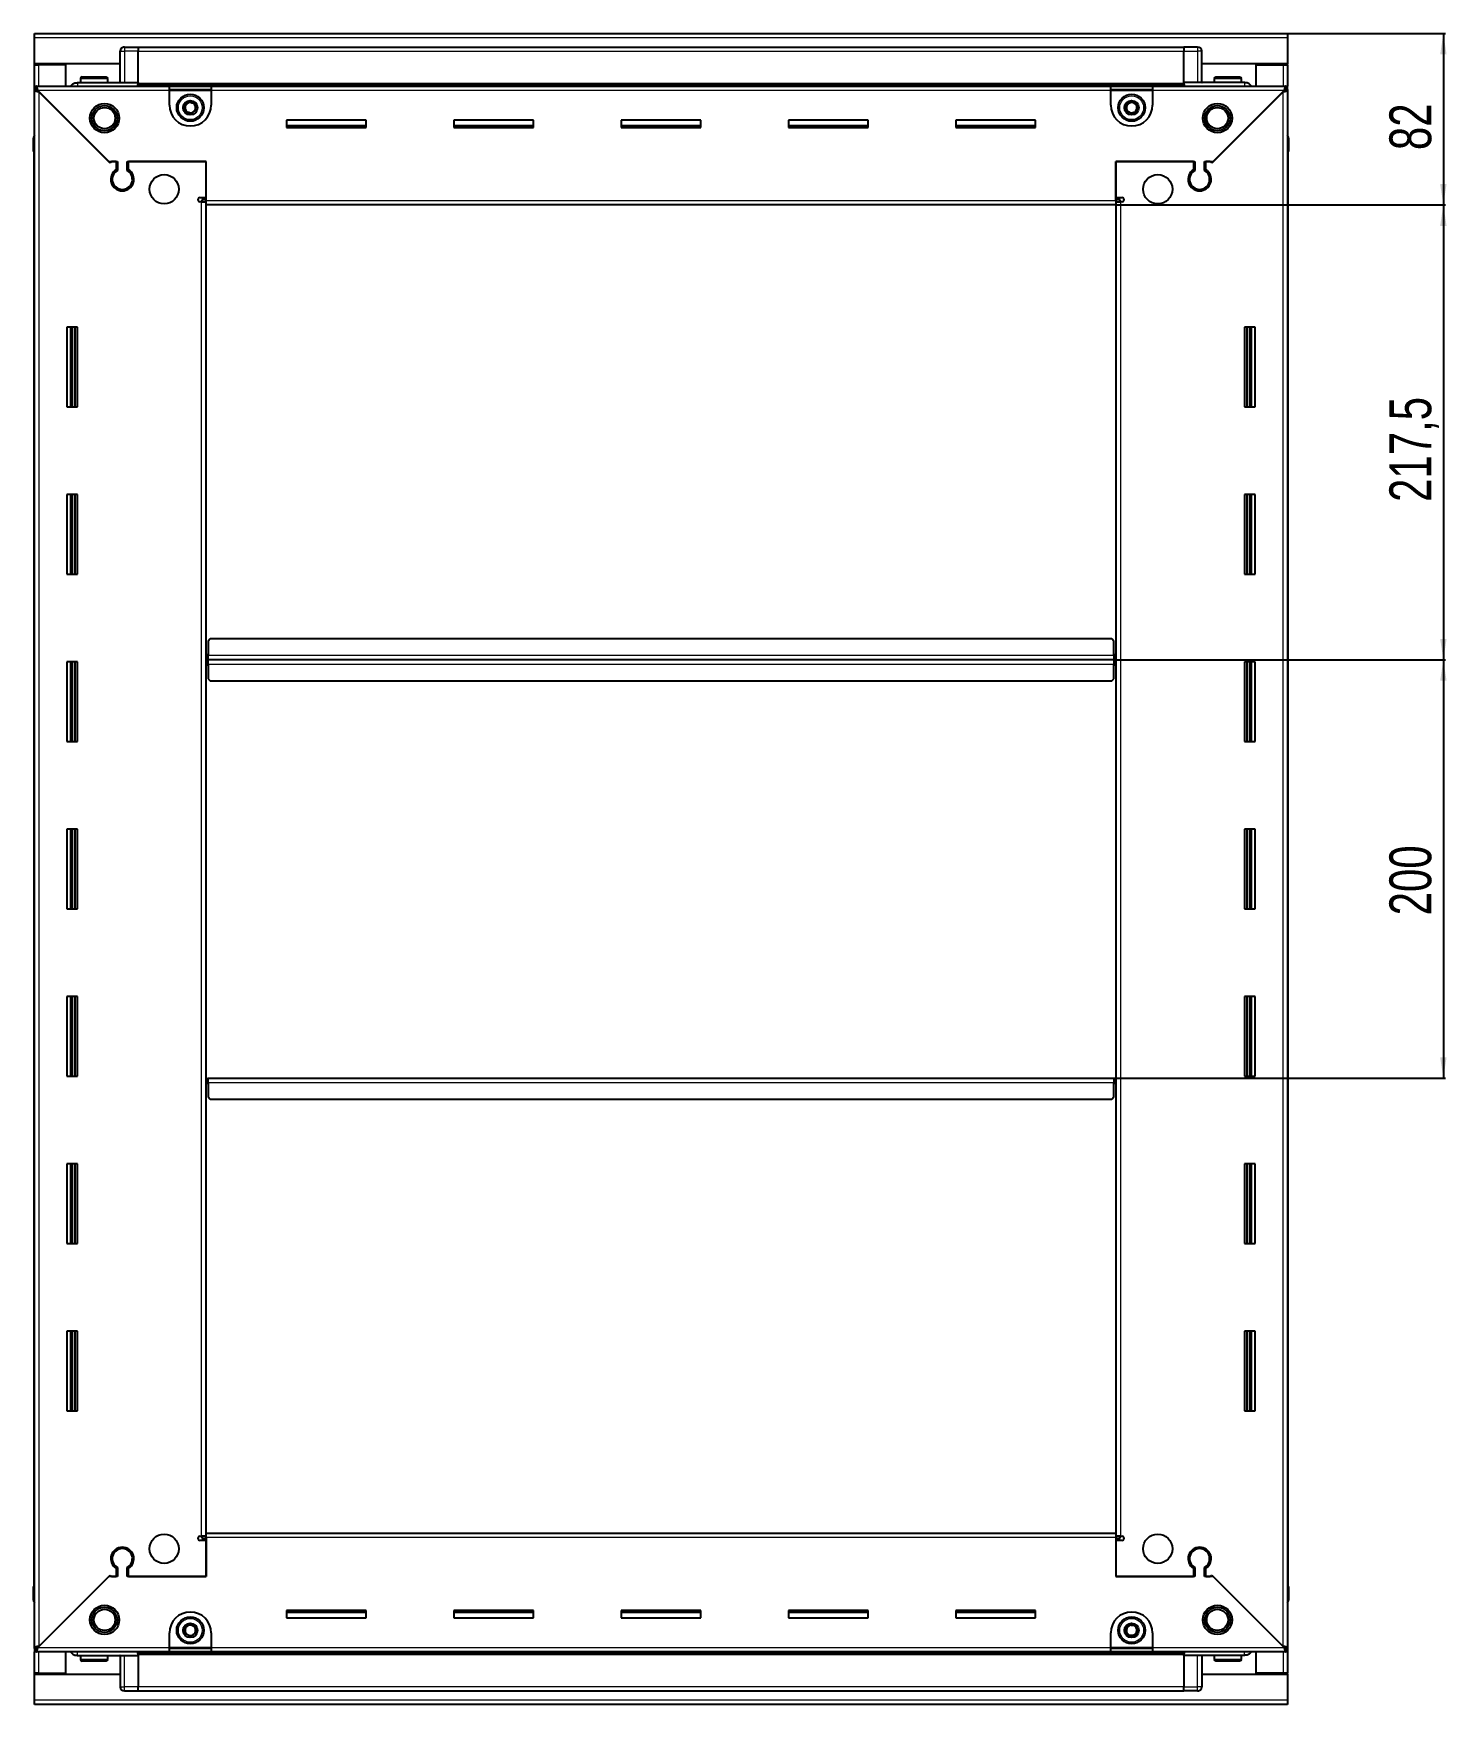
# Model space of a CAD drawing. Header units: millimetres. Extents: x 899 to 2763, y 642 to 2019.
# Drawn here: x 2087 to 2763, y 1094 to 1893 of the extents above; entities that cross this region are included whole.
import ezdxf

# ---------------------------------------------------------------- set-up
doc = ezdxf.new("R2010")
doc.units = ezdxf.units.MM
doc.layers.add('FORMAT', color=7, linetype='Continuous')
doc.styles.add('SLDTEXTSTYLE0', font='TXT', dxfattribs={"width": 0.75})
doc.dimstyles.new('SLDDIMSTYLE0', dxfattribs={"dimtxt": 20, "dimasz": 10, "dimexe": 0, "dimexo": 0.0625, "dimgap": 5, "dimtad": 2, "dimdec": 1, "dimrnd": 1e-09, "dimzin": 12, "dimdsep": 46, "dimtxsty": 'SLDTEXTSTYLE0', "dimsah": 1, "dimcen": 0.09, "dimadec": 0, "dimazin": 3, "dimtfac": 1, "dimtofl": 0, "dimtmove": 0, "dimatfit": 3, "dimfxl": 0, "dimfrac": 2, "dimtolj": 1, "dimtzin": 12, "dimarcsym": 0})

# ---------------------------------------------------------------- blocks, each defined once
blk = doc.blocks.new('_D_5')
at = {"layer": 'FORMAT'}
for p, q in [((2686.96, 1893.43), (2762.45, 1893.43)), ((2761.45, 1893.43), (2761.45, 1811.43)), ((2604.96, 1811.43), (2762.45, 1811.43))]:
    blk.add_line(p, q, dxfattribs=at)
for points in [[(2761.45, 1893.43), (2759.92, 1883.43), (2762.99, 1883.43)], [(2761.45, 1811.43), (2762.99, 1821.43), (2759.92, 1821.43)]]:
    blk.add_solid(points, dxfattribs=at)
at = {"layer": 'FORMAT', "insert": (2735.67, 1837.66), "char_height": 20, "attachment_point": 1, "rotation": 90, "style": 'SLDTEXTSTYLE0'}
blk.add_mtext('82', dxfattribs=at)
blk = doc.blocks.new('_D_6')
at = {"layer": 'FORMAT'}
for p, q in [((2604.96, 1811.43), (2762.45, 1811.43)), ((2761.45, 1811.43), (2761.45, 1593.93)), ((2603.96, 1593.93), (2762.45, 1593.93))]:
    blk.add_line(p, q, dxfattribs=at)
for points in [[(2761.45, 1811.43), (2759.92, 1801.43), (2762.99, 1801.43)], [(2761.45, 1593.93), (2762.99, 1603.93), (2759.92, 1603.93)]]:
    blk.add_solid(points, dxfattribs=at)
at = {"layer": 'FORMAT', "insert": (2735.67, 1669.43), "char_height": 20, "attachment_point": 1, "rotation": 90, "style": 'SLDTEXTSTYLE0'}
blk.add_mtext('217,5', dxfattribs=at)
blk = doc.blocks.new('_D_7')
at = {"layer": 'FORMAT'}
for p, q in [((2603.96, 1593.93), (2762.45, 1593.93)), ((2761.45, 1593.93), (2761.45, 1393.93)), ((2603.96, 1393.93), (2762.45, 1393.93))]:
    blk.add_line(p, q, dxfattribs=at)
for points in [[(2761.45, 1593.93), (2759.92, 1583.93), (2762.99, 1583.93)], [(2761.45, 1393.93), (2762.99, 1403.93), (2759.92, 1403.93)]]:
    blk.add_solid(points, dxfattribs=at)
at = {"layer": 'FORMAT', "insert": (2735.67, 1471.77), "char_height": 20, "attachment_point": 1, "rotation": 90, "style": 'SLDTEXTSTYLE0'}
blk.add_mtext('200', dxfattribs=at)

msp = doc.modelspace()

# ---------------------------------------------------------------- linework, layer by layer
at = {"color": 7, "linetype": 'Continuous', "lineweight": 25}
for p, q in [((2087.95, 1893.43), (2686.95, 1893.43)), ((2087.95, 1891.33), (2087.95, 1893.43)), ((2087.95, 1878.93), (2087.95, 1891.33)), ((2129.63, 1886.43), (2129.63, 1886.43)), ((2130.95, 1886.93), (2137.45, 1886.93)), ((2130.95, 1886.93), (2137.45, 1886.93)), ((2137.45, 1886.93), (2137.45, 1886.93)), ((2137.45, 1886.93), (2137.45, 1886.93)), ((2137.45, 1886.93), (2137.45, 1884.93)), ((2637.45, 1886.78), (2137.45, 1886.78)), ((2637.45, 1886.93), (2637.45, 1886.93)), ((2643.95, 1886.93), (2637.45, 1886.93)), ((2643.95, 1886.93), (2637.45, 1886.93)), ((2637.45, 1886.93), (2637.45, 1884.93)), ((2686.95, 1893.43), (2686.95, 1891.33)), ((2686.95, 1891.33), (2686.95, 1878.93)), ((2128.95, 1878.93), (2087.95, 1878.93)), ((2087.95, 1878.43), (2087.95, 1878.93)), ((2087.95, 1868.18), (2087.95, 1878.43)), ((2087.95, 1878.43), (2090.05, 1878.43)), ((2089.45, 1878.43), (2089.45, 1878.93)), ((2102.95, 1878.43), (2090.05, 1878.43)), ((2102.95, 1868.18), (2102.95, 1878.43)), ((2128.95, 1869.93), (2128.95, 1884.93)), ((2137.45, 1869.93), (2137.45, 1884.93)), ((2637.45, 1869.93), (2637.45, 1884.93)), ((2645.95, 1884.93), (2645.95, 1884.93)), ((2645.95, 1869.93), (2645.95, 1884.93)), ((2686.95, 1878.93), (2645.95, 1878.93)), ((2671.95, 1878.43), (2684.85, 1878.43)), ((2671.95, 1868.18), (2671.95, 1878.43)), ((2684.85, 1878.43), (2686.95, 1878.43)), ((2685.45, 1878.43), (2685.45, 1878.93)), ((2686.95, 1878.43), (2686.95, 1878.93)), ((2686.95, 1878.43), (2686.95, 1868.18)), ((2108.45, 1869.93), (2137.45, 1869.93)), ((2109.95, 1871.83), (2109.95, 1869.93)), ((2110.75, 1872.63), (2122.15, 1872.63)), ((2122.95, 1869.93), (2122.95, 1871.83)), ((2137.38, 1868.18), (2137.45, 1869.9)), ((2137.45, 1869.93), (2137.45, 1869.43)), ((2637.45, 1869.93), (2637.45, 1869.43)), ((2666.45, 1869.93), (2637.45, 1869.93)), ((2637.45, 1869.9), (2637.53, 1868.18)), ((2651.95, 1871.83), (2651.95, 1869.93)), ((2652.75, 1872.63), (2664.15, 1872.63)), ((2664.95, 1869.93), (2664.95, 1871.83)), ((2087.95, 1866.68), (2087.95, 1868.18)), ((2087.95, 1868.18), (2088.95, 1868.18)), ((2087.95, 1866.18), (2087.95, 1866.68)), ((2087.95, 1866.68), (2088.95, 1866.68)), ((2087.95, 1121.68), (2087.95, 1866.18)), ((2089.45, 1866.18), (2087.95, 1866.18)), ((2088.95, 1868.18), (2152.45, 1868.18)), ((2088.95, 1866.68), (2088.95, 1868.18)), ((2089.55, 1866.08), (2123.45, 1832.18)), ((2124.15, 1831.48), (2090.05, 1865.58)), ((2137.45, 1868.78), (2637.45, 1868.78)), ((2152.45, 1866.08), (2152.45, 1868.18)), ((2152.45, 1868.18), (2172.45, 1868.18)), ((2152.45, 1866.68), (2172.45, 1866.68)), ((2152.45, 1859.18), (2152.45, 1866.08)), ((2172.45, 1868.18), (2172.45, 1866.08)), ((2172.45, 1868.18), (2602.45, 1868.18)), ((2172.45, 1866.08), (2172.45, 1859.18)), ((2602.45, 1866.08), (2602.45, 1868.18)), ((2602.45, 1868.18), (2622.45, 1868.18)), ((2602.45, 1866.68), (2622.45, 1866.68)), ((2602.45, 1859.18), (2602.45, 1866.08)), ((2622.45, 1868.18), (2685.95, 1868.18)), ((2622.45, 1868.18), (2622.45, 1866.08)), ((2622.45, 1866.08), (2622.45, 1859.18)), ((2684.85, 1865.58), (2650.75, 1831.48)), ((2651.45, 1832.18), (2685.35, 1866.08)), ((2685.45, 1866.18), (2686.95, 1866.18)), ((2685.95, 1866.68), (2685.95, 1868.18)), ((2685.95, 1868.18), (2686.95, 1868.18)), ((2685.95, 1866.68), (2686.95, 1866.68)), ((2686.95, 1866.68), (2686.95, 1868.18)), ((2686.95, 1866.68), (2686.95, 1866.18)), ((2686.95, 1866.18), (2686.95, 1121.68)), ((2246.45, 1851.93), (2208.45, 1851.93)), ((2208.45, 1851.93), (2208.45, 1848.43)), ((2246.45, 1849.18), (2208.45, 1849.18)), ((2208.45, 1848.43), (2246.45, 1848.43)), ((2246.45, 1848.43), (2246.45, 1851.93)), ((2326.45, 1851.93), (2288.45, 1851.93)), ((2288.45, 1851.93), (2288.45, 1848.43)), ((2326.45, 1849.18), (2288.45, 1849.18)), ((2288.45, 1848.43), (2326.45, 1848.43)), ((2326.45, 1848.43), (2326.45, 1851.93)), ((2406.45, 1851.93), (2368.45, 1851.93)), ((2368.45, 1851.93), (2368.45, 1848.43)), ((2406.45, 1849.18), (2368.45, 1849.18)), ((2368.45, 1848.43), (2406.45, 1848.43)), ((2406.45, 1848.43), (2406.45, 1851.93)), ((2486.45, 1851.93), (2448.45, 1851.93)), ((2448.45, 1851.93), (2448.45, 1848.43)), ((2486.45, 1849.18), (2448.45, 1849.18)), ((2448.45, 1848.43), (2486.45, 1848.43)), ((2486.45, 1848.43), (2486.45, 1851.93)), ((2566.45, 1851.93), (2528.45, 1851.93)), ((2528.45, 1851.93), (2528.45, 1848.43)), ((2566.45, 1849.18), (2528.45, 1849.18)), ((2528.45, 1848.43), (2566.45, 1848.43)), ((2566.45, 1848.43), (2566.45, 1851.93)), ((2087.45, 1843.43), (2087.45, 1836.93)), ((2087.45, 1836.93), (2087.45, 1843.43)), ((2686.95, 1844.76), (2686.95, 1844.76)), ((2687.45, 1843.43), (2687.45, 1836.93)), ((2687.45, 1836.93), (2687.45, 1843.43)), ((2087.45, 1836.93), (2087.45, 1836.93)), ((2087.95, 1836.93), (2087.45, 1836.93)), ((2087.6, 1836.93), (2087.6, 1150.93)), ((2123.45, 1832.18), (2127.65, 1832.18)), ((2124.85, 1832.18), (2124.15, 1831.48)), ((2126.95, 1832.18), (2124.85, 1832.18)), ((2126.95, 1832.18), (2126.95, 1828.29)), ((2127.65, 1832.18), (2127.65, 1827.9)), ((2132.25, 1832.18), (2169.95, 1832.18)), ((2132.25, 1827.9), (2132.25, 1832.18)), ((2132.95, 1828.29), (2132.95, 1832.18)), ((2169.95, 1832.18), (2132.95, 1832.18)), ((2169.95, 1813.53), (2169.95, 1832.18)), ((2169.95, 1814.93), (2169.95, 1832.18)), ((2604.95, 1832.18), (2642.65, 1832.18)), ((2604.95, 1813.53), (2604.95, 1832.18)), ((2604.95, 1832.18), (2604.95, 1814.93)), ((2641.95, 1832.18), (2604.95, 1832.18)), ((2641.95, 1832.18), (2641.95, 1828.29)), ((2642.65, 1832.18), (2642.65, 1827.9)), ((2647.25, 1832.18), (2651.45, 1832.18)), ((2647.25, 1827.9), (2647.25, 1832.18)), ((2650.05, 1832.18), (2647.95, 1832.18)), ((2647.95, 1828.29), (2647.95, 1832.18)), ((2650.75, 1831.48), (2650.05, 1832.18)), ((2686.95, 1836.93), (2687.45, 1836.93)), ((2687.3, 1150.93), (2687.3, 1836.93)), ((2687.45, 1836.93), (2687.45, 1836.93)), ((2687.45, 1836.93), (2687.45, 1836.93)), ((2127.95, 1819.32), (2127.95, 1818.56)), ((2167.1, 1814.93), (2169.95, 1814.93)), ((2169.95, 1813.93), (2167.95, 1813.93)), ((2167.95, 1813.93), (2167.95, 1812.93)), ((2604.95, 1814.93), (2607.8, 1814.93)), ((2606.95, 1813.93), (2604.95, 1813.93)), ((2606.95, 1812.93), (2606.95, 1813.93)), ((2646.95, 1819.32), (2646.95, 1818.56)), ((2167.85, 1812.93), (2167.1, 1812.93)), ((2167.85, 1812.93), (2169.95, 1812.93)), ((2169.95, 1811.43), (2169.95, 1813.53)), ((2604.95, 1811.43), (2169.95, 1811.43)), ((2169.95, 1176.43), (2169.95, 1811.43)), ((2604.95, 1813.53), (2604.95, 1811.43)), ((2604.95, 1812.93), (2607.05, 1812.93)), ((2604.95, 1811.43), (2604.95, 1176.43)), ((2607.8, 1812.93), (2607.05, 1812.93)), ((2108.45, 1752.93), (2103.45, 1752.93)), ((2103.45, 1752.93), (2103.45, 1714.93)), ((2105.6, 1714.93), (2105.6, 1752.93)), ((2107.4, 1714.93), (2107.4, 1752.93)), ((2107.43, 1714.93), (2107.43, 1752.93)), ((2108.45, 1714.93), (2108.45, 1752.93)), ((2666.45, 1752.93), (2666.45, 1714.93)), ((2671.45, 1752.93), (2666.45, 1752.93)), ((2667.48, 1752.93), (2667.48, 1714.93)), ((2667.51, 1752.93), (2667.51, 1714.93)), ((2669.3, 1752.93), (2669.3, 1714.93)), ((2671.45, 1714.93), (2671.45, 1752.93)), ((2103.45, 1714.93), (2108.45, 1714.93)), ((2666.45, 1714.93), (2671.45, 1714.93)), ((2108.45, 1672.93), (2103.45, 1672.93)), ((2103.45, 1672.93), (2103.45, 1634.93)), ((2105.6, 1634.93), (2105.6, 1672.93)), ((2107.4, 1634.93), (2107.4, 1672.93)), ((2107.43, 1634.93), (2107.43, 1672.93)), ((2108.45, 1634.93), (2108.45, 1672.93)), ((2666.45, 1672.93), (2666.45, 1634.93)), ((2671.45, 1672.93), (2666.45, 1672.93)), ((2667.48, 1672.93), (2667.48, 1634.93)), ((2667.51, 1672.93), (2667.51, 1634.93)), ((2669.3, 1672.93), (2669.3, 1634.93)), ((2671.45, 1634.93), (2671.45, 1672.93)), ((2103.45, 1634.93), (2108.45, 1634.93)), ((2666.45, 1634.93), (2671.45, 1634.93)), ((2171.95, 1603.93), (2170.95, 1602.93)), ((2170.95, 1602.93), (2170.95, 1596.03)), ((2602.95, 1603.93), (2171.95, 1603.93)), ((2603.95, 1602.93), (2602.95, 1603.93)), ((2603.95, 1596.03), (2603.95, 1602.93)), ((2108.45, 1592.93), (2103.45, 1592.93)), ((2103.45, 1592.93), (2103.45, 1554.93)), ((2105.6, 1554.93), (2105.6, 1592.93)), ((2107.4, 1554.93), (2107.4, 1592.93)), ((2107.43, 1554.93), (2107.43, 1592.93)), ((2108.45, 1554.93), (2108.45, 1592.93)), ((2170.7, 1593.93), (2169.95, 1593.93)), ((2170.95, 1596.78), (2170.7, 1596.78)), ((2170.7, 1596.78), (2170.7, 1593.93)), ((2170.7, 1593.93), (2170.7, 1591.08)), ((2170.7, 1591.08), (2170.95, 1591.08)), ((2170.95, 1593.93), (2170.95, 1596.03)), ((2170.95, 1591.83), (2170.95, 1593.93)), ((2603.95, 1593.93), (2170.95, 1593.93)), ((2170.95, 1591.83), (2170.95, 1584.93)), ((2604.2, 1596.78), (2603.95, 1596.78)), ((2603.95, 1596.03), (2603.95, 1593.93)), ((2603.95, 1593.93), (2603.95, 1591.83)), ((2603.95, 1584.93), (2603.95, 1591.83)), ((2603.95, 1591.08), (2604.2, 1591.08)), ((2604.2, 1593.93), (2604.2, 1596.78)), ((2604.2, 1591.08), (2604.2, 1593.93)), ((2604.95, 1593.93), (2604.2, 1593.93)), ((2666.45, 1592.93), (2666.45, 1554.93)), ((2671.45, 1592.93), (2666.45, 1592.93)), ((2667.48, 1592.93), (2667.48, 1554.93)), ((2667.51, 1592.93), (2667.51, 1554.93)), ((2669.3, 1592.93), (2669.3, 1554.93)), ((2671.45, 1554.93), (2671.45, 1592.93)), ((2170.95, 1584.93), (2171.95, 1583.93)), ((2171.95, 1583.93), (2602.95, 1583.93)), ((2602.95, 1583.93), (2603.95, 1584.93)), ((2103.45, 1554.93), (2108.45, 1554.93)), ((2666.45, 1554.93), (2671.45, 1554.93)), ((2108.45, 1512.93), (2103.45, 1512.93)), ((2103.45, 1512.93), (2103.45, 1474.93)), ((2105.6, 1474.93), (2105.6, 1512.93)), ((2107.4, 1474.93), (2107.4, 1512.93)), ((2107.43, 1474.93), (2107.43, 1512.93)), ((2108.45, 1474.93), (2108.45, 1512.93)), ((2666.45, 1512.93), (2666.45, 1474.93)), ((2671.45, 1512.93), (2666.45, 1512.93)), ((2667.48, 1512.93), (2667.48, 1474.93)), ((2667.51, 1512.93), (2667.51, 1474.93)), ((2669.3, 1512.93), (2669.3, 1474.93)), ((2671.45, 1474.93), (2671.45, 1512.93)), ((2103.45, 1474.93), (2108.45, 1474.93)), ((2666.45, 1474.93), (2671.45, 1474.93)), ((2108.45, 1432.93), (2103.45, 1432.93)), ((2103.45, 1432.93), (2103.45, 1394.93)), ((2105.6, 1394.93), (2105.6, 1432.93)), ((2107.4, 1394.93), (2107.4, 1432.93)), ((2107.43, 1394.93), (2107.43, 1432.93)), ((2108.45, 1394.93), (2108.45, 1432.93)), ((2666.45, 1432.93), (2666.45, 1394.93)), ((2671.45, 1432.93), (2666.45, 1432.93)), ((2667.48, 1432.93), (2667.48, 1394.93)), ((2667.51, 1432.93), (2667.51, 1394.93)), ((2669.3, 1432.93), (2669.3, 1394.93)), ((2671.45, 1394.93), (2671.45, 1432.93)), ((2103.45, 1394.93), (2108.45, 1394.93)), ((2169.95, 1393.93), (2170.7, 1393.93)), ((2170.7, 1393.93), (2170.7, 1391.08)), ((2170.7, 1391.08), (2170.95, 1391.08)), ((2170.95, 1391.83), (2170.95, 1393.93)), ((2170.95, 1393.93), (2603.95, 1393.93)), ((2170.95, 1391.83), (2170.95, 1384.93)), ((2603.95, 1393.93), (2603.95, 1391.83)), ((2603.95, 1384.93), (2603.95, 1391.83)), ((2603.95, 1391.08), (2604.2, 1391.08)), ((2604.2, 1391.08), (2604.2, 1393.93)), ((2604.2, 1393.93), (2604.95, 1393.93)), ((2666.45, 1394.93), (2671.45, 1394.93)), ((2170.95, 1384.93), (2171.95, 1383.93)), ((2171.95, 1383.93), (2602.95, 1383.93)), ((2602.95, 1383.93), (2603.95, 1384.93)), ((2108.45, 1352.93), (2103.45, 1352.93)), ((2103.45, 1352.93), (2103.45, 1314.93)), ((2105.6, 1314.93), (2105.6, 1352.93)), ((2107.4, 1314.93), (2107.4, 1352.93)), ((2107.43, 1314.93), (2107.43, 1352.93)), ((2108.45, 1314.93), (2108.45, 1352.93)), ((2666.45, 1352.93), (2666.45, 1314.93)), ((2671.45, 1352.93), (2666.45, 1352.93)), ((2667.48, 1352.93), (2667.48, 1314.93)), ((2667.51, 1352.93), (2667.51, 1314.93)), ((2669.3, 1352.93), (2669.3, 1314.93)), ((2671.45, 1314.93), (2671.45, 1352.93)), ((2103.45, 1314.93), (2108.45, 1314.93)), ((2666.45, 1314.93), (2671.45, 1314.93)), ((2108.45, 1272.93), (2103.45, 1272.93)), ((2103.45, 1272.93), (2103.45, 1234.93)), ((2105.6, 1234.93), (2105.6, 1272.93)), ((2107.4, 1234.93), (2107.4, 1272.93)), ((2107.43, 1234.93), (2107.43, 1272.93)), ((2108.45, 1234.93), (2108.45, 1272.93)), ((2666.45, 1272.93), (2666.45, 1234.93)), ((2671.45, 1272.93), (2666.45, 1272.93)), ((2667.48, 1272.93), (2667.48, 1234.93)), ((2667.51, 1272.93), (2667.51, 1234.93)), ((2669.3, 1272.93), (2669.3, 1234.93)), ((2671.45, 1234.93), (2671.45, 1272.93)), ((2103.45, 1234.93), (2108.45, 1234.93)), ((2666.45, 1234.93), (2671.45, 1234.93)), ((2167.1, 1174.93), (2167.85, 1174.93)), ((2169.95, 1174.93), (2167.85, 1174.93)), ((2167.95, 1174.93), (2167.95, 1173.93)), ((2169.95, 1176.43), (2604.95, 1176.43)), ((2169.95, 1174.33), (2169.95, 1176.43)), ((2604.95, 1176.43), (2604.95, 1174.33)), ((2607.05, 1174.93), (2604.95, 1174.93)), ((2606.95, 1173.93), (2606.95, 1174.93)), ((2607.05, 1174.93), (2607.8, 1174.93)), ((2127.95, 1169.31), (2127.95, 1168.55)), ((2169.95, 1172.93), (2167.1, 1172.93)), ((2167.95, 1173.93), (2169.95, 1173.93)), ((2169.95, 1174.33), (2169.95, 1155.68)), ((2169.95, 1155.68), (2169.95, 1172.93)), ((2604.95, 1174.33), (2604.95, 1155.68)), ((2604.95, 1173.93), (2606.95, 1173.93)), ((2604.95, 1172.93), (2604.95, 1155.68)), ((2607.8, 1172.93), (2604.95, 1172.93)), ((2646.95, 1169.31), (2646.95, 1168.55)), ((2126.95, 1159.57), (2126.95, 1155.68)), ((2127.65, 1159.97), (2127.65, 1155.68)), ((2132.25, 1155.68), (2132.25, 1159.97)), ((2132.95, 1155.68), (2132.95, 1159.57)), ((2641.95, 1159.57), (2641.95, 1155.68)), ((2642.65, 1159.97), (2642.65, 1155.68)), ((2647.25, 1155.68), (2647.25, 1159.97)), ((2647.95, 1155.68), (2647.95, 1159.57)), ((2087.45, 1144.43), (2087.45, 1150.93)), ((2087.45, 1150.93), (2087.45, 1150.93)), ((2087.45, 1150.93), (2087.45, 1150.93)), ((2087.45, 1150.93), (2087.45, 1144.43)), ((2087.95, 1150.93), (2087.45, 1150.93)), ((2123.45, 1155.68), (2089.55, 1121.78)), ((2090.05, 1122.28), (2124.15, 1156.38)), ((2127.65, 1155.68), (2123.45, 1155.68)), ((2124.15, 1156.38), (2124.85, 1155.68)), ((2124.85, 1155.68), (2126.95, 1155.68)), ((2169.95, 1155.68), (2132.25, 1155.68)), ((2132.95, 1155.68), (2169.95, 1155.68)), ((2642.65, 1155.68), (2604.95, 1155.68)), ((2604.95, 1155.68), (2641.95, 1155.68)), ((2651.45, 1155.68), (2647.25, 1155.68)), ((2647.95, 1155.68), (2650.05, 1155.68)), ((2650.05, 1155.68), (2650.75, 1156.38)), ((2650.75, 1156.38), (2684.85, 1122.28)), ((2685.35, 1121.78), (2651.45, 1155.68)), ((2686.95, 1150.93), (2687.45, 1150.93)), ((2687.45, 1150.93), (2687.45, 1150.93)), ((2687.45, 1144.43), (2687.45, 1150.93)), ((2687.45, 1150.93), (2687.45, 1144.43)), ((2087.95, 1143.11), (2087.95, 1143.11)), ((2246.45, 1139.43), (2208.45, 1139.43)), ((2208.45, 1139.43), (2208.45, 1135.93)), ((2208.45, 1138.68), (2246.45, 1138.68)), ((2208.45, 1135.93), (2246.45, 1135.93)), ((2246.45, 1135.93), (2246.45, 1139.43)), ((2326.45, 1139.43), (2288.45, 1139.43)), ((2288.45, 1139.43), (2288.45, 1135.93)), ((2288.45, 1138.68), (2326.45, 1138.68)), ((2288.45, 1135.93), (2326.45, 1135.93)), ((2326.45, 1135.93), (2326.45, 1139.43)), ((2406.45, 1139.43), (2368.45, 1139.43)), ((2368.45, 1139.43), (2368.45, 1135.93)), ((2368.45, 1138.68), (2406.45, 1138.68)), ((2368.45, 1135.93), (2406.45, 1135.93)), ((2406.45, 1135.93), (2406.45, 1139.43)), ((2486.45, 1139.43), (2448.45, 1139.43)), ((2448.45, 1139.43), (2448.45, 1135.93)), ((2448.45, 1138.68), (2486.45, 1138.68)), ((2448.45, 1135.93), (2486.45, 1135.93)), ((2486.45, 1135.93), (2486.45, 1139.43)), ((2566.45, 1139.43), (2528.45, 1139.43)), ((2528.45, 1139.43), (2528.45, 1135.93)), ((2528.45, 1138.68), (2566.45, 1138.68)), ((2528.45, 1135.93), (2566.45, 1135.93)), ((2566.45, 1135.93), (2566.45, 1139.43)), ((2152.45, 1121.78), (2152.45, 1128.68)), ((2172.45, 1128.68), (2172.45, 1121.78)), ((2602.45, 1121.78), (2602.45, 1128.68)), ((2622.45, 1128.68), (2622.45, 1121.78)), ((2087.95, 1121.18), (2087.95, 1121.68)), ((2089.45, 1121.68), (2087.95, 1121.68)), ((2087.95, 1121.18), (2087.95, 1119.68)), ((2088.95, 1121.18), (2087.95, 1121.18)), ((2087.95, 1109.43), (2087.95, 1119.68)), ((2088.95, 1119.68), (2087.95, 1119.68)), ((2088.95, 1121.18), (2088.95, 1119.68)), ((2152.45, 1119.68), (2088.95, 1119.68)), ((2102.95, 1109.43), (2102.95, 1119.68)), ((2137.45, 1117.97), (2137.38, 1119.68)), ((2637.45, 1119.08), (2137.45, 1119.08)), ((2152.45, 1119.68), (2152.45, 1121.78)), ((2172.45, 1121.18), (2152.45, 1121.18)), ((2172.45, 1119.68), (2152.45, 1119.68)), ((2172.45, 1121.78), (2172.45, 1119.68)), ((2602.45, 1119.68), (2172.45, 1119.68)), ((2602.45, 1119.68), (2602.45, 1121.78)), ((2622.45, 1121.18), (2602.45, 1121.18)), ((2622.45, 1119.68), (2602.45, 1119.68)), ((2622.45, 1121.78), (2622.45, 1119.68)), ((2685.95, 1119.68), (2622.45, 1119.68)), ((2637.53, 1119.68), (2637.45, 1117.97)), ((2671.95, 1109.43), (2671.95, 1119.68)), ((2685.45, 1121.68), (2686.95, 1121.68)), ((2685.95, 1121.18), (2685.95, 1119.68)), ((2686.95, 1121.18), (2685.95, 1121.18)), ((2686.95, 1119.68), (2685.95, 1119.68)), ((2686.95, 1121.68), (2686.95, 1121.18)), ((2686.95, 1121.18), (2686.95, 1119.68)), ((2686.95, 1119.68), (2686.95, 1109.43)), ((2108.45, 1117.93), (2137.45, 1117.93)), ((2109.95, 1117.93), (2109.95, 1116.03)), ((2114.53, 1115.23), (2110.75, 1115.23)), ((2122.15, 1115.23), (2114.53, 1115.23)), ((2122.95, 1116.03), (2122.95, 1117.93)), ((2128.95, 1117.93), (2128.95, 1102.93)), ((2137.45, 1117.93), (2137.45, 1118.43)), ((2137.45, 1117.93), (2137.45, 1102.93)), ((2637.45, 1117.93), (2637.45, 1118.43)), ((2666.45, 1117.93), (2637.45, 1117.93)), ((2637.45, 1117.93), (2637.45, 1102.93)), ((2645.95, 1117.93), (2645.95, 1102.93)), ((2651.95, 1117.93), (2651.95, 1116.03)), ((2659.75, 1115.23), (2652.75, 1115.23)), ((2664.15, 1115.23), (2659.75, 1115.23)), ((2664.95, 1116.03), (2664.95, 1117.93)), ((2090.05, 1109.43), (2087.95, 1109.43)), ((2087.95, 1108.93), (2087.95, 1109.43)), ((2087.95, 1096.53), (2087.95, 1108.93)), ((2087.95, 1108.93), (2128.95, 1108.93)), ((2089.45, 1108.93), (2089.45, 1109.43)), ((2090.05, 1109.43), (2102.95, 1109.43)), ((2128.95, 1102.93), (2128.95, 1102.93)), ((2137.45, 1100.93), (2137.45, 1102.93)), ((2637.45, 1100.93), (2637.45, 1102.93)), ((2645.95, 1108.93), (2686.95, 1108.93)), ((2684.85, 1109.43), (2671.95, 1109.43)), ((2686.95, 1109.43), (2684.85, 1109.43)), ((2685.45, 1108.93), (2685.45, 1109.43)), ((2686.95, 1108.93), (2686.95, 1109.43)), ((2686.95, 1108.93), (2686.95, 1096.53)), ((2087.95, 1094.43), (2087.95, 1096.53)), ((2130.95, 1100.93), (2137.45, 1100.93)), ((2130.95, 1100.93), (2137.45, 1100.93)), ((2137.45, 1101.08), (2637.45, 1101.08)), ((2137.45, 1100.93), (2137.45, 1100.93)), ((2643.95, 1100.93), (2637.45, 1100.93)), ((2637.45, 1100.93), (2637.45, 1100.93)), ((2637.45, 1100.93), (2637.45, 1100.93)), ((2643.95, 1100.93), (2637.45, 1100.93)), ((2645.28, 1101.43), (2645.28, 1101.43)), ((2686.95, 1096.53), (2686.95, 1094.43)), ((2686.95, 1094.43), (2087.95, 1094.43))]:
    msp.add_line(p, q, dxfattribs=at)
at = {"color": 8, "linetype": 'Continuous', "lineweight": 18}
for p, q in [((2686.95, 1891.33), (2087.95, 1891.33)), ((2130.95, 1886.93), (2130.95, 1884.93)), ((2643.95, 1886.93), (2643.95, 1884.93)), ((2090.05, 1878.43), (2090.05, 1878.93)), ((2090.05, 1868.18), (2090.05, 1878.43)), ((2128.95, 1884.93), (2130.95, 1884.93)), ((2130.95, 1884.93), (2130.95, 1869.93)), ((2137.45, 1884.93), (2130.95, 1884.93)), ((2637.45, 1884.78), (2137.45, 1884.78)), ((2637.45, 1884.93), (2643.95, 1884.93)), ((2643.95, 1884.93), (2643.95, 1869.93)), ((2645.95, 1884.93), (2643.95, 1884.93)), ((2684.85, 1878.93), (2684.85, 1878.43)), ((2684.85, 1878.43), (2684.85, 1868.18)), ((2109.95, 1871.83), (2122.95, 1871.83)), ((2651.95, 1871.83), (2664.95, 1871.83)), ((2152.45, 1866.08), (2089.55, 1866.08)), ((2090.05, 1865.58), (2090.05, 1122.28)), ((2637.45, 1869.43), (2137.45, 1869.43)), ((2637.45, 1868.2), (2137.45, 1868.2)), ((2152.45, 1866.08), (2172.45, 1866.08)), ((2602.45, 1866.08), (2172.45, 1866.08)), ((2602.45, 1866.08), (2622.45, 1866.08)), ((2685.35, 1866.08), (2622.45, 1866.08)), ((2684.85, 1122.28), (2684.85, 1865.58)), ((2087.95, 1843.43), (2087.45, 1843.43)), ((2686.95, 1843.43), (2687.45, 1843.43)), ((2167.85, 1174.93), (2167.85, 1812.93)), ((2169.95, 1813.53), (2604.95, 1813.53)), ((2607.05, 1812.93), (2607.05, 1174.93)), ((2104.95, 1752.93), (2104.95, 1714.93)), ((2106.19, 1752.93), (2106.19, 1714.93)), ((2668.72, 1714.93), (2668.72, 1752.93)), ((2669.95, 1714.93), (2669.95, 1752.93)), ((2104.95, 1672.93), (2104.95, 1634.93)), ((2106.19, 1672.93), (2106.19, 1634.93)), ((2668.72, 1634.93), (2668.72, 1672.93)), ((2669.95, 1634.93), (2669.95, 1672.93)), ((2104.95, 1592.93), (2104.95, 1554.93)), ((2106.19, 1592.93), (2106.19, 1554.93)), ((2603.95, 1596.03), (2170.95, 1596.03)), ((2170.95, 1591.83), (2603.95, 1591.83)), ((2668.72, 1554.93), (2668.72, 1592.93)), ((2669.95, 1554.93), (2669.95, 1592.93)), ((2104.95, 1512.93), (2104.95, 1474.93)), ((2106.19, 1512.93), (2106.19, 1474.93)), ((2668.72, 1474.93), (2668.72, 1512.93)), ((2669.95, 1474.93), (2669.95, 1512.93)), ((2104.95, 1432.93), (2104.95, 1394.93)), ((2106.19, 1432.93), (2106.19, 1394.93)), ((2668.72, 1394.93), (2668.72, 1432.93)), ((2669.95, 1394.93), (2669.95, 1432.93)), ((2170.95, 1391.83), (2603.95, 1391.83)), ((2104.95, 1352.93), (2104.95, 1314.93)), ((2106.19, 1352.93), (2106.19, 1314.93)), ((2668.72, 1314.93), (2668.72, 1352.93)), ((2669.95, 1314.93), (2669.95, 1352.93)), ((2104.95, 1272.93), (2104.95, 1234.93)), ((2106.19, 1272.93), (2106.19, 1234.93)), ((2668.72, 1234.93), (2668.72, 1272.93)), ((2669.95, 1234.93), (2669.95, 1272.93)), ((2604.95, 1174.33), (2169.95, 1174.33)), ((2087.95, 1144.43), (2087.45, 1144.43)), ((2686.95, 1144.43), (2687.45, 1144.43)), ((2089.55, 1121.78), (2152.45, 1121.78)), ((2090.05, 1109.43), (2090.05, 1119.68)), ((2137.45, 1119.67), (2637.45, 1119.67)), ((2172.45, 1121.78), (2152.45, 1121.78)), ((2172.45, 1121.78), (2602.45, 1121.78)), ((2622.45, 1121.78), (2602.45, 1121.78)), ((2622.45, 1121.78), (2685.35, 1121.78)), ((2684.85, 1119.68), (2684.85, 1109.43)), ((2114.26, 1116.03), (2109.95, 1116.03)), ((2122.95, 1116.03), (2114.26, 1116.03)), ((2130.95, 1102.93), (2130.95, 1117.93)), ((2137.45, 1118.43), (2637.45, 1118.43)), ((2643.95, 1102.93), (2643.95, 1117.93)), ((2659.93, 1116.03), (2651.95, 1116.03)), ((2664.95, 1116.03), (2659.93, 1116.03)), ((2090.05, 1108.93), (2090.05, 1109.43)), ((2128.95, 1102.93), (2130.95, 1102.93)), ((2137.45, 1102.93), (2130.95, 1102.93)), ((2130.95, 1100.93), (2130.95, 1102.93)), ((2137.45, 1103.08), (2637.45, 1103.08)), ((2637.45, 1102.93), (2643.95, 1102.93)), ((2645.95, 1102.93), (2643.95, 1102.93)), ((2643.95, 1100.93), (2643.95, 1102.93)), ((2684.85, 1109.43), (2684.85, 1108.93)), ((2686.95, 1096.53), (2087.95, 1096.53))]:
    msp.add_line(p, q, dxfattribs=at)
at = {"color": 7, "linetype": 'Continuous', "lineweight": 25}
for centre, radius in [((2162.45, 1857.93), 6.5), ((2612.45, 1857.93), 6.5), ((2121.45, 1852.93), 7), ((2121.45, 1852.93), 6.03), ((2121.45, 1852.93), 5.1), ((2162.45, 1857.93), 3.46), ((2612.45, 1857.93), 3.46), ((2653.45, 1852.93), 7), ((2653.45, 1852.93), 6.02), ((2653.45, 1852.93), 5.1), ((2149.95, 1818.93), 7), ((2624.95, 1818.93), 7), ((2149.95, 1168.93), 7), ((2624.95, 1168.93), 7), ((2121.45, 1134.93), 7), ((2121.45, 1134.93), 6.02), ((2121.45, 1134.93), 5.1), ((2162.45, 1129.93), 6.5), ((2612.45, 1129.93), 6.5), ((2653.45, 1134.93), 7), ((2653.45, 1134.93), 6.03), ((2653.45, 1134.93), 5.1), ((2162.45, 1129.93), 3.46), ((2612.45, 1129.93), 3.46)]:
    msp.add_circle(centre, radius, dxfattribs=at)
at = {"color": 8, "linetype": 'Continuous', "lineweight": 18}
for centre in [(2162.45, 1857.93), (2612.45, 1857.93), (2162.45, 1129.93), (2612.45, 1129.93)]:
    msp.add_circle(centre, 5.7, dxfattribs=at)
at = {"color": 7, "linetype": 'Continuous', "lineweight": 25}
for centre, radius, start, end in [((2130.95, 1884.93), 2, 90, 180), ((2130.95, 1884.93), 2, 131.40962, 177.70621), ((2130.95, 1884.93), 2, 123.94202, 131.40962), ((2130.95, 1884.93), 2, 90, 108.58003), ((2643.95, 1884.93), 2, 0, 90), ((2643.95, 1884.93), 2, 0, 90), ((2110.75, 1871.83), 0.8, 90, 180), ((2122.15, 1871.83), 0.8, 0, 90), ((2128.75, 1870.13), 0.2, 270, 0), ((2646.15, 1870.13), 0.2, 180, 270), ((2652.75, 1871.83), 0.8, 90, 180), ((2664.15, 1871.83), 0.8, 0, 90), ((2162.45, 1859.18), 10, 180, 270), ((2162.45, 1857.93), 2.5, 134.01559, 194.01559), ((2162.45, 1857.93), 2.5, 194.01559, 254.01559), ((2162.45, 1857.93), 2.5, 74.01559, 134.01559), ((2162.45, 1857.93), 2.5, 254.01559, 314.01559), ((2162.45, 1859.18), 10, 270, 0), ((2162.45, 1857.93), 2.5, 14.01559, 74.01559), ((2162.45, 1857.93), 2.5, 314.01559, 14.01559), ((2612.45, 1859.18), 10, 180, 270), ((2612.45, 1857.93), 2.5, 160.11158, 220.11158), ((2612.45, 1857.93), 2.5, 100.11158, 160.11158), ((2612.45, 1857.93), 2.5, 220.11158, 280.11158), ((2612.45, 1857.93), 2.5, 40.11158, 100.11158), ((2612.45, 1859.18), 10, 270, 0), ((2612.45, 1857.93), 2.5, 280.11158, 340.11158), ((2612.45, 1857.93), 2.5, 340.11158, 40.11158), ((2089.45, 1843.43), 2, 138.59038, 180), ((2685.45, 1843.43), 2, 33.78451, 41.40962), ((2685.45, 1843.43), 2, 0, 41.40962), ((2685.45, 1843.43), 2, 360, 19.56674), ((2129.95, 1823.68), 5.5, 123.05573, 56.94427), ((2129.95, 1823.68), 4.8, 118.63099, 61.36901), ((2644.95, 1823.68), 5.5, 123.05573, 56.94427), ((2644.95, 1823.68), 4.8, 118.63099, 61.36901), ((2167.1, 1813.93), 1, 90, 270), ((2607.8, 1813.93), 1, 270, 90), ((2167.1, 1173.93), 1, 90, 270), ((2607.8, 1173.93), 1, 270, 90), ((2129.95, 1164.18), 5.5, 303.05573, 236.94427), ((2129.95, 1164.18), 4.8, 298.63099, 241.36901), ((2644.95, 1164.18), 5.5, 303.05573, 236.94427), ((2644.95, 1164.18), 4.8, 298.63099, 241.36901), ((2089.45, 1144.43), 2, 180, 198.58003), ((2089.45, 1144.43), 2, 180, 221.40962), ((2089.45, 1144.43), 2, 213.94202, 221.40962), ((2685.45, 1144.43), 2, 318.59038, 0), ((2162.45, 1128.68), 10, 90, 180), ((2162.45, 1128.68), 10, 0, 90), ((2612.45, 1128.68), 10, 90, 180), ((2612.45, 1128.68), 10, 0, 90), ((2162.45, 1129.93), 2.5, 127.47401, 187.47401), ((2162.45, 1129.93), 2.5, 187.47401, 247.47401), ((2162.45, 1129.93), 2.5, 67.47401, 127.47401), ((2162.45, 1129.93), 2.5, 247.47401, 307.47401), ((2162.45, 1129.93), 2.5, 7.47401, 67.47401), ((2162.45, 1129.93), 2.5, 307.47401, 7.47401), ((2612.45, 1129.93), 2.5, 147.04236, 207.04236), ((2612.45, 1129.93), 2.5, 207.04236, 267.04236), ((2612.45, 1129.93), 2.5, 87.04236, 147.04236), ((2612.45, 1129.93), 2.5, 267.04236, 327.04236), ((2612.45, 1129.93), 2.5, 27.04236, 87.04236), ((2612.45, 1129.93), 2.5, 327.04236, 27.04236), ((2110.75, 1116.03), 0.8, 180, 270), ((2122.15, 1116.03), 0.8, 270, 360), ((2128.75, 1117.73), 0.2, 0, 90), ((2646.15, 1117.73), 0.2, 90, 180), ((2652.75, 1116.03), 0.8, 180, 270), ((2664.15, 1116.03), 0.8, 270, 360), ((2130.95, 1102.93), 2, 180, 270), ((2130.95, 1102.93), 2, 180, 270), ((2643.95, 1102.93), 2, 270, 0), ((2643.95, 1102.93), 2, 270, 288.58003), ((2643.95, 1102.93), 2, 303.94202, 311.40962)]:
    msp.add_arc(centre, radius, start, end, dxfattribs=at)
for points, knots in [([(2105.24, 1868.18), (2105.36, 1868.38), (2105.75, 1869.03), (2106.9, 1869.74), (2107.94, 1869.87), (2108.45, 1869.93)], [0, 0, 0, 0, 0.18225, 0.591125, 1, 1, 1, 1]), ([(2137.45, 1869.93), (2137.45, 1869.9), (2137.45, 1869.82), (2137.45, 1869.2), (2137.45, 1868.64), (2137.45, 1868.27), (2137.45, 1868.26)], [0, 0, 0, 0, 0.3302662, 0.6605324, 0.9907986, 1, 1, 1, 1]), ([(2637.45, 1869.93), (2637.45, 1869.9), (2637.45, 1869.82), (2637.45, 1869.2), (2637.45, 1868.64), (2637.45, 1868.27), (2637.45, 1868.26)], [0, 0, 0, 0, 0.330266, 0.660532, 0.990799, 1, 1, 1, 1]), ([(2669.67, 1868.18), (2669.55, 1868.38), (2669.16, 1869.03), (2668.01, 1869.74), (2666.97, 1869.87), (2666.45, 1869.93)], [0, 0, 0, 0, 0.1822499, 0.5911249, 1, 1, 1, 1]), ([(2087.95, 1866.18), (2087.98, 1866.14), (2088.03, 1866.05), (2088.43, 1865.91), (2088.98, 1865.78), (2089.56, 1865.67), (2089.93, 1865.61), (2090.05, 1865.58)], [0, 0, 0, 0, 0.230255, 0.448522, 0.666786, 0.88505, 1, 1, 1, 1]), ([(2089.55, 1866.08), (2089.51, 1866.34), (2089.42, 1866.83), (2089.28, 1867.47), (2089.15, 1867.94), (2089.04, 1868.16), (2088.98, 1868.18), (2088.95, 1868.18)], [0, 0, 0, 0, 0.230255, 0.448522, 0.666786, 0.88505, 1, 1, 1, 1]), ([(2684.85, 1865.58), (2685.11, 1865.63), (2685.6, 1865.72), (2686.24, 1865.85), (2686.71, 1865.98), (2686.93, 1866.09), (2686.95, 1866.16), (2686.95, 1866.18)], [0, 0, 0, 0, 0.230255, 0.448522, 0.666786, 0.88505, 1, 1, 1, 1]), ([(2685.95, 1868.18), (2685.91, 1868.16), (2685.82, 1868.11), (2685.68, 1867.71), (2685.55, 1867.15), (2685.44, 1866.57), (2685.38, 1866.21), (2685.35, 1866.08)], [0, 0, 0, 0, 0.2302553, 0.4485219, 0.6667858, 0.8850496, 1, 1, 1, 1]), ([(2159.68, 1858.73), (2160.05, 1859.09), (2160.74, 1859.76), (2161.43, 1860.42), (2161.75, 1860.73)], [0, 0, 0, 0, 0.5346859, 1, 1, 1, 1]), ([(2160.38, 1855.93), (2160.29, 1856.26), (2160.09, 1857.06), (2159.85, 1858.03), (2159.71, 1858.61), (2159.68, 1858.73)], [0, 0, 0, 0, 0.362901, 0.866875, 1, 1, 1, 1]), ([(2163.15, 1855.13), (2162.66, 1855.28), (2161.73, 1855.54), (2160.81, 1855.81), (2160.38, 1855.93)], [0, 0, 0, 0, 0.534686, 1, 1, 1, 1]), ([(2161.75, 1860.73), (2162.25, 1860.59), (2163.18, 1860.33), (2164.1, 1860.06), (2164.53, 1859.94)], [0, 0, 0, 0, 0.5346859, 1, 1, 1, 1]), ([(2165.23, 1857.14), (2164.86, 1856.78), (2164.16, 1856.11), (2163.47, 1855.44), (2163.15, 1855.13)], [0, 0, 0, 0, 0.534686, 1, 1, 1, 1]), ([(2164.53, 1859.94), (2164.56, 1859.82), (2164.7, 1859.24), (2164.95, 1858.27), (2165.14, 1857.47), (2165.23, 1857.14)], [0, 0, 0, 0, 0.133125, 0.637099, 1, 1, 1, 1]), ([(2609.61, 1857.43), (2609.65, 1857.54), (2609.86, 1858.11), (2610.2, 1859.04), (2610.48, 1859.82), (2610.59, 1860.14)], [0, 0, 0, 0, 0.133125, 0.637099, 1, 1, 1, 1]), ([(2611.47, 1855.22), (2611.14, 1855.61), (2610.52, 1856.35), (2609.9, 1857.09), (2609.61, 1857.43)], [0, 0, 0, 0, 0.534686, 1, 1, 1, 1]), ([(2610.59, 1860.14), (2611.1, 1860.23), (2612.05, 1860.4), (2613, 1860.57), (2613.44, 1860.65)], [0, 0, 0, 0, 0.534686, 1, 1, 1, 1]), ([(2614.31, 1855.73), (2613.81, 1855.64), (2612.86, 1855.47), (2611.91, 1855.3), (2611.47, 1855.22)], [0, 0, 0, 0, 0.534686, 1, 1, 1, 1]), ([(2613.44, 1860.65), (2613.77, 1860.25), (2614.39, 1859.52), (2615.01, 1858.78), (2615.3, 1858.44)], [0, 0, 0, 0, 0.534686, 1, 1, 1, 1]), ([(2615.3, 1858.44), (2615.18, 1858.12), (2614.9, 1857.34), (2614.56, 1856.41), (2614.36, 1855.84), (2614.31, 1855.73)], [0, 0, 0, 0, 0.362901, 0.866875, 1, 1, 1, 1]), ([(2159.79, 1131.04), (2159.89, 1131.12), (2160.36, 1131.48), (2161.15, 1132.09), (2161.8, 1132.59), (2162.08, 1132.8)], [0, 0, 0, 0, 0.133125, 0.637099, 1, 1, 1, 1]), ([(2160.16, 1128.18), (2160.1, 1128.69), (2159.97, 1129.65), (2159.84, 1130.6), (2159.79, 1131.04)], [0, 0, 0, 0, 0.5346859, 1, 1, 1, 1]), ([(2162.83, 1127.07), (2162.35, 1127.27), (2161.46, 1127.64), (2160.57, 1128.01), (2160.16, 1128.18)], [0, 0, 0, 0, 0.534686, 1, 1, 1, 1]), ([(2162.08, 1132.8), (2162.55, 1132.6), (2163.45, 1132.23), (2164.33, 1131.86), (2164.74, 1131.69)], [0, 0, 0, 0, 0.534686, 1, 1, 1, 1]), ([(2165.12, 1128.83), (2164.85, 1128.62), (2164.19, 1128.12), (2163.4, 1127.51), (2162.93, 1127.15), (2162.83, 1127.07)], [0, 0, 0, 0, 0.3629006, 0.8668753, 1, 1, 1, 1]), ([(2164.74, 1131.69), (2164.81, 1131.18), (2164.94, 1130.22), (2165.06, 1129.27), (2165.12, 1128.83)], [0, 0, 0, 0, 0.534686, 1, 1, 1, 1]), ([(2609.57, 1130.08), (2609.85, 1130.52), (2610.38, 1131.33), (2610.9, 1132.13), (2611.14, 1132.51)], [0, 0, 0, 0, 0.534686, 1, 1, 1, 1]), ([(2610.88, 1127.51), (2610.65, 1127.97), (2610.21, 1128.83), (2609.77, 1129.69), (2609.57, 1130.08)], [0, 0, 0, 0, 0.534686, 1, 1, 1, 1]), ([(2613.77, 1127.36), (2613.42, 1127.38), (2612.6, 1127.42), (2611.61, 1127.47), (2611.01, 1127.51), (2610.88, 1127.51)], [0, 0, 0, 0, 0.362901, 0.866875, 1, 1, 1, 1]), ([(2611.14, 1132.51), (2611.27, 1132.5), (2611.86, 1132.47), (2612.86, 1132.42), (2613.68, 1132.37), (2614.02, 1132.36)], [0, 0, 0, 0, 0.133125, 0.637099, 1, 1, 1, 1]), ([(2615.34, 1129.79), (2615.06, 1129.35), (2614.53, 1128.54), (2614.01, 1127.74), (2613.77, 1127.36)], [0, 0, 0, 0, 0.534686, 1, 1, 1, 1]), ([(2614.02, 1132.36), (2614.26, 1131.9), (2614.7, 1131.04), (2615.13, 1130.18), (2615.34, 1129.79)], [0, 0, 0, 0, 0.534686, 1, 1, 1, 1]), ([(2090.05, 1122.28), (2089.8, 1122.24), (2089.31, 1122.15), (2088.67, 1122.01), (2088.2, 1121.88), (2087.98, 1121.77), (2087.96, 1121.71), (2087.95, 1121.68)], [0, 0, 0, 0, 0.230255, 0.448522, 0.666786, 0.88505, 1, 1, 1, 1]), ([(2088.95, 1119.68), (2089, 1119.71), (2089.09, 1119.76), (2089.22, 1120.16), (2089.35, 1120.71), (2089.46, 1121.29), (2089.53, 1121.66), (2089.55, 1121.78)], [0, 0, 0, 0, 0.230255, 0.448522, 0.666786, 0.88505, 1, 1, 1, 1]), ([(2105.24, 1119.68), (2105.36, 1119.48), (2105.75, 1118.83), (2106.9, 1118.13), (2107.94, 1118), (2108.45, 1117.93)], [0, 0, 0, 0, 0.18225, 0.591125, 1, 1, 1, 1]), ([(2137.45, 1117.93), (2137.45, 1117.97), (2137.45, 1118.05), (2137.45, 1118.66), (2137.45, 1119.24), (2137.45, 1119.64), (2137.45, 1119.67)], [0, 0, 0, 0, 0.324279, 0.648558, 0.972836, 1, 1, 1, 1]), ([(2637.45, 1117.93), (2637.45, 1117.97), (2637.45, 1118.05), (2637.45, 1118.66), (2637.45, 1119.24), (2637.45, 1119.64), (2637.45, 1119.67)], [0, 0, 0, 0, 0.324279, 0.648558, 0.972836, 1, 1, 1, 1]), ([(2669.67, 1119.68), (2669.55, 1119.48), (2669.16, 1118.83), (2668.01, 1118.13), (2666.97, 1118), (2666.45, 1117.93)], [0, 0, 0, 0, 0.18225, 0.591125, 1, 1, 1, 1]), ([(2686.95, 1121.68), (2686.93, 1121.73), (2686.87, 1121.82), (2686.48, 1121.95), (2685.92, 1122.08), (2685.34, 1122.19), (2684.98, 1122.26), (2684.85, 1122.28)], [0, 0, 0, 0, 0.230255, 0.448522, 0.666786, 0.88505, 1, 1, 1, 1]), ([(2685.35, 1121.78), (2685.4, 1121.53), (2685.49, 1121.04), (2685.62, 1120.4), (2685.75, 1119.93), (2685.86, 1119.71), (2685.93, 1119.69), (2685.95, 1119.68)], [0, 0, 0, 0, 0.230255, 0.448522, 0.666786, 0.88505, 1, 1, 1, 1])]:
    msp.add_open_spline(points, degree=3, knots=knots, dxfattribs=at)
at = {"color": 8, "linetype": 'Continuous', "lineweight": 18}
for points in [[(2108.45, 1869.93), (2108.45, 1869.89), (2108.45, 1869.81), (2108.45, 1869.38), (2108.45, 1868.92), (2108.45, 1868.51), (2108.45, 1868.24), (2108.45, 1868.18)], [(2666.45, 1869.93), (2666.45, 1869.89), (2666.45, 1869.81), (2666.45, 1869.38), (2666.45, 1868.92), (2666.45, 1868.51), (2666.45, 1868.24), (2666.45, 1868.18)], [(2108.45, 1117.93), (2108.45, 1117.98), (2108.45, 1118.05), (2108.45, 1118.49), (2108.45, 1118.94), (2108.45, 1119.36), (2108.45, 1119.63), (2108.45, 1119.68)], [(2666.45, 1117.93), (2666.45, 1117.98), (2666.45, 1118.05), (2666.45, 1118.49), (2666.45, 1118.94), (2666.45, 1119.36), (2666.45, 1119.63), (2666.45, 1119.68)]]:
    msp.add_open_spline(points, degree=3, knots=[0, 0, 0, 0, 0.359753, 0.553414, 0.751185, 0.948956, 1, 1, 1, 1], dxfattribs=at)
at = {"color": 7, "linetype": 'Continuous', "lineweight": 25}
for points in [[(2089.55, 1866.08), (2089.5, 1866.16), (2089.4, 1866.32), (2089.25, 1866.52), (2089.1, 1866.66), (2089, 1866.67), (2088.95, 1866.68)], [(2089.45, 1866.18), (2089.46, 1866.13), (2089.48, 1866.03), (2089.62, 1865.88), (2089.82, 1865.73), (2089.97, 1865.63), (2090.05, 1865.58)], [(2684.85, 1865.58), (2684.93, 1865.63), (2685.09, 1865.73), (2685.29, 1865.88), (2685.43, 1866.03), (2685.44, 1866.13), (2685.45, 1866.18)], [(2685.95, 1866.68), (2685.9, 1866.67), (2685.8, 1866.66), (2685.65, 1866.52), (2685.5, 1866.32), (2685.4, 1866.16), (2685.35, 1866.08)], [(2088.95, 1121.18), (2089, 1121.19), (2089.1, 1121.21), (2089.25, 1121.35), (2089.4, 1121.55), (2089.5, 1121.71), (2089.55, 1121.78)], [(2090.05, 1122.28), (2089.97, 1122.23), (2089.82, 1122.13), (2089.62, 1121.98), (2089.48, 1121.83), (2089.46, 1121.73), (2089.45, 1121.68)], [(2685.45, 1121.68), (2685.44, 1121.73), (2685.43, 1121.83), (2685.29, 1121.98), (2685.09, 1122.13), (2684.93, 1122.23), (2684.85, 1122.28)], [(2685.35, 1121.78), (2685.4, 1121.71), (2685.5, 1121.55), (2685.65, 1121.35), (2685.8, 1121.21), (2685.9, 1121.19), (2685.95, 1121.18)]]:
    msp.add_open_spline(points, degree=3, dxfattribs=at)

# ---------------------------------------------------------------- dimensions: what is measured, and where the dimension line sits
at = {"layer": 'FORMAT'}
for base, p1, p2, picture, middle in [((2761.45, 1811.43), (2686.95, 1893.43), (2604.95, 1811.43), '_D_5', (2761.45, 1852.43)), ((2761.45, 1593.93), (2604.95, 1811.43), (2603.95, 1593.93), '_D_6', (2761.45, 1702.68)), ((2761.45, 1393.93), (2603.95, 1593.93), (2603.95, 1393.93), '_D_7', (2761.45, 1493.93))]:
    dim = msp.add_linear_dim(base=base, p1=p1, p2=p2, angle=90, dimstyle='SLDDIMSTYLE0', dxfattribs=at)
    dim.commit()
    dim.dimension.update_dxf_attribs({"geometry": picture, "text_midpoint": middle, "dimtype": 160})

doc.saveas('drawing.dxf')
